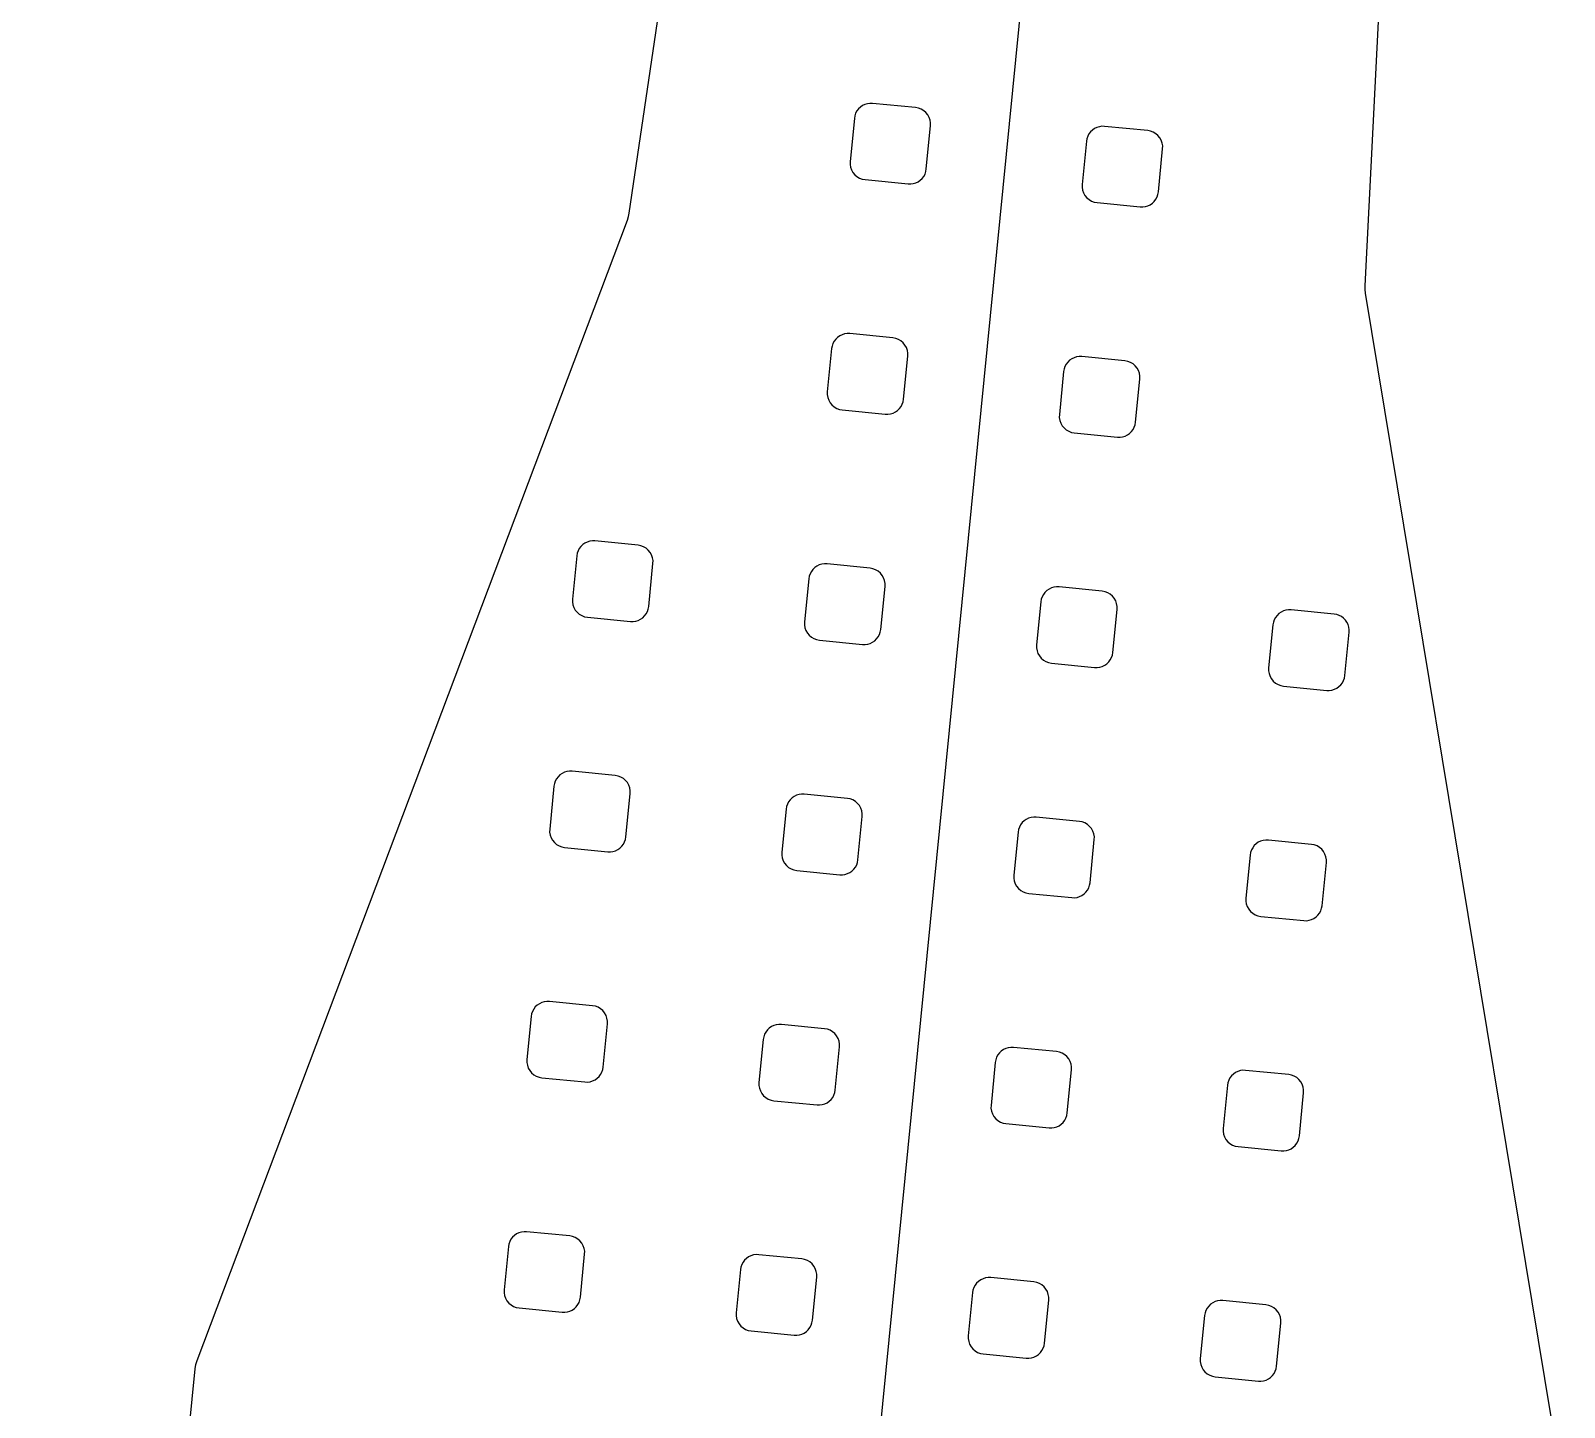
# Model space of a CAD drawing. Header units: millimetres. Extents: x -391 to 435, y -334 to 302.
# Drawn here: x 285.8 to 377.9, y 51.6 to 134.3 of the extents above; entities that cross this region are included whole.
import ezdxf

# ---------------------------------------------------------------- set-up
doc = ezdxf.new("R2010")
doc.units = ezdxf.units.MM
doc.layers.add('LED_STRIP', color=30, linetype='Continuous')
doc.layers.add('OUTLINE', color=7, linetype='Continuous')

msp = doc.modelspace()

# ---------------------------------------------------------------- linework, layer by layer
at = {"layer": 'LED_STRIP'}
msp.add_lwpolyline([(334.124, 23.13), (361.09, 295.702)], dxfattribs=at)
at = {"layer": 'OUTLINE'}
for points in [[(285.803, -45.803), (295.67, 53.935), (295.713, 54.194), (295.789, 54.445), (321.636, 122.893), (321.701, 123.098), (321.744, 123.307), (347.839, 299.813)], [(374.89, 297.137), (365.894, 118.94), (365.894, 118.725), (365.918, 118.513), (377.852, 46.326), (377.878, 46.065), (377.869, 45.803), (368.002, -53.935)]]:
    msp.add_lwpolyline(points, dxfattribs=at)
for points in [[(335.166, 125.75), (335.277, 125.615), (335.409, 125.502), (335.559, 125.413), (335.722, 125.352), (335.893, 125.319), (338.481, 125.063), (338.638, 125.06), (338.793, 125.082), (338.943, 125.127), (339.085, 125.196), (339.213, 125.285), (339.326, 125.394), (339.421, 125.519), (339.495, 125.657), (339.547, 125.806), (339.574, 125.96), (339.83, 128.547), (339.832, 128.722), (339.804, 128.894), (339.746, 129.058), (339.661, 129.21), (339.55, 129.345), (339.418, 129.458), (339.268, 129.547), (339.105, 129.609), (338.934, 129.641), (336.346, 129.897), (336.189, 129.9), (336.034, 129.879), (335.884, 129.833), (335.743, 129.765), (335.614, 129.675), (335.501, 129.566), (335.406, 129.441), (335.332, 129.303), (335.28, 129.155), (335.253, 129), (334.997, 126.413), (334.995, 126.239), (335.023, 126.067), (335.081, 125.902), (335.166, 125.75)], [(349.098, 124.372), (349.209, 124.237), (349.341, 124.124), (349.491, 124.035), (349.654, 123.973), (349.825, 123.941), (352.413, 123.685), (352.57, 123.682), (352.725, 123.703), (352.875, 123.749), (353.017, 123.817), (353.145, 123.907), (353.258, 124.016), (353.353, 124.141), (353.427, 124.279), (353.479, 124.427), (353.506, 124.582), (353.762, 127.169), (353.764, 127.343), (353.736, 127.515), (353.678, 127.68), (353.593, 127.832), (353.482, 127.967), (353.35, 128.08), (353.2, 128.169), (353.037, 128.23), (352.866, 128.263), (350.278, 128.519), (350.121, 128.522), (349.966, 128.5), (349.816, 128.455), (349.675, 128.386), (349.546, 128.297), (349.433, 128.188), (349.338, 128.063), (349.264, 127.925), (349.212, 127.776), (349.185, 127.622), (348.929, 125.035), (348.927, 124.86), (348.955, 124.688), (349.013, 124.524), (349.098, 124.372)], [(333.799, 111.929), (333.909, 111.794), (334.042, 111.68), (334.192, 111.592), (334.355, 111.53), (334.526, 111.498), (337.113, 111.242), (337.27, 111.239), (337.426, 111.26), (337.576, 111.306), (337.717, 111.374), (337.846, 111.464), (337.959, 111.573), (338.054, 111.698), (338.128, 111.836), (338.179, 111.984), (338.207, 112.139), (338.463, 114.726), (338.465, 114.9), (338.437, 115.072), (338.379, 115.237), (338.293, 115.389), (338.183, 115.524), (338.051, 115.637), (337.901, 115.726), (337.738, 115.787), (337.566, 115.82), (334.979, 116.076), (334.822, 116.079), (334.667, 116.057), (334.516, 116.012), (334.375, 115.943), (334.246, 115.854), (334.133, 115.745), (334.039, 115.62), (333.964, 115.482), (333.913, 115.333), (333.885, 115.179), (333.629, 112.592), (333.627, 112.417), (333.656, 112.245), (333.713, 112.081), (333.799, 111.929)], [(347.731, 110.551), (347.841, 110.416), (347.974, 110.302), (348.124, 110.213), (348.287, 110.152), (348.458, 110.12), (351.045, 109.864), (351.202, 109.86), (351.358, 109.882), (351.508, 109.927), (351.649, 109.996), (351.778, 110.085), (351.891, 110.194), (351.986, 110.319), (352.06, 110.458), (352.111, 110.606), (352.139, 110.76), (352.395, 113.348), (352.397, 113.522), (352.369, 113.694), (352.311, 113.858), (352.225, 114.01), (352.115, 114.145), (351.983, 114.259), (351.833, 114.348), (351.67, 114.409), (351.498, 114.441), (348.911, 114.697), (348.754, 114.7), (348.599, 114.679), (348.448, 114.633), (348.307, 114.565), (348.178, 114.475), (348.065, 114.367), (347.97, 114.242), (347.896, 114.103), (347.845, 113.955), (347.817, 113.801), (347.561, 111.213), (347.559, 111.039), (347.588, 110.867), (347.645, 110.702), (347.731, 110.551)], [(318.61, 99.351), (318.742, 99.237), (318.892, 99.149), (319.055, 99.087), (319.227, 99.055), (321.814, 98.799), (321.971, 98.796), (322.126, 98.817), (322.277, 98.863), (322.418, 98.931), (322.547, 99.021), (322.66, 99.129), (322.754, 99.254), (322.829, 99.393), (322.88, 99.541), (322.908, 99.696), (323.164, 102.283), (323.166, 102.457), (323.137, 102.629), (323.08, 102.794), (322.994, 102.946), (322.884, 103.08), (322.751, 103.194), (322.601, 103.283), (322.438, 103.344), (322.267, 103.377), (319.68, 103.632), (319.523, 103.636), (319.367, 103.614), (319.217, 103.569), (319.076, 103.5), (318.947, 103.411), (318.834, 103.302), (318.739, 103.177), (318.665, 103.038), (318.614, 102.89), (318.586, 102.736), (318.33, 100.148), (318.328, 99.974), (318.356, 99.802), (318.414, 99.638), (318.5, 99.486), (318.61, 99.351)], [(332.432, 98.107), (332.542, 97.973), (332.674, 97.859), (332.824, 97.77), (332.987, 97.709), (333.159, 97.677), (335.746, 97.421), (335.903, 97.417), (336.058, 97.439), (336.209, 97.484), (336.35, 97.553), (336.479, 97.642), (336.592, 97.751), (336.686, 97.876), (336.761, 98.015), (336.812, 98.163), (336.84, 98.317), (337.096, 100.905), (337.098, 101.079), (337.069, 101.251), (337.012, 101.415), (336.926, 101.567), (336.816, 101.702), (336.683, 101.816), (336.533, 101.905), (336.37, 101.966), (336.199, 101.998), (333.612, 102.254), (333.455, 102.257), (333.299, 102.236), (333.149, 102.19), (333.008, 102.122), (332.879, 102.032), (332.766, 101.924), (332.671, 101.799), (332.597, 101.66), (332.546, 101.512), (332.518, 101.357), (332.262, 98.77), (332.26, 98.596), (332.288, 98.424), (332.346, 98.259), (332.432, 98.107)], [(346.364, 96.729), (346.474, 96.594), (346.606, 96.481), (346.756, 96.392), (346.919, 96.33), (347.091, 96.298), (349.678, 96.042), (349.835, 96.039), (349.99, 96.061), (350.141, 96.106), (350.282, 96.174), (350.411, 96.264), (350.524, 96.373), (350.618, 96.498), (350.692, 96.636), (350.744, 96.784), (350.772, 96.939), (351.028, 99.526), (351.03, 99.701), (351.001, 99.873), (350.944, 100.037), (350.858, 100.189), (350.748, 100.324), (350.615, 100.437), (350.465, 100.526), (350.302, 100.588), (350.131, 100.62), (347.544, 100.876), (347.387, 100.879), (347.231, 100.858), (347.081, 100.812), (346.94, 100.744), (346.811, 100.654), (346.698, 100.545), (346.603, 100.42), (346.529, 100.282), (346.478, 100.134), (346.45, 99.979), (346.194, 97.392), (346.192, 97.217), (346.22, 97.045), (346.278, 96.881), (346.364, 96.729)], [(360.295, 95.351), (360.406, 95.216), (360.538, 95.102), (360.688, 95.014), (360.851, 94.952), (361.023, 94.92), (363.61, 94.664), (363.767, 94.661), (363.922, 94.682), (364.073, 94.728), (364.214, 94.796), (364.343, 94.886), (364.456, 94.994), (364.55, 95.12), (364.624, 95.258), (364.676, 95.406), (364.704, 95.561), (364.96, 98.148), (364.963, 98.305), (364.941, 98.46), (364.896, 98.61), (364.827, 98.752), (364.738, 98.88), (364.629, 98.994), (364.504, 99.088), (364.366, 99.162), (364.217, 99.214), (364.063, 99.242), (361.476, 99.498), (361.319, 99.501), (361.163, 99.479), (361.013, 99.434), (360.872, 99.365), (360.743, 99.276), (360.63, 99.167), (360.535, 99.042), (360.461, 98.904), (360.41, 98.755), (360.382, 98.601), (360.126, 96.013), (360.124, 95.839), (360.152, 95.667), (360.21, 95.503), (360.295, 95.351)], [(317.132, 85.664), (317.243, 85.53), (317.375, 85.416), (317.525, 85.327), (317.688, 85.266), (317.859, 85.233), (320.447, 84.977), (320.604, 84.974), (320.759, 84.996), (320.909, 85.041), (321.05, 85.11), (321.179, 85.199), (321.292, 85.308), (321.387, 85.433), (321.461, 85.571), (321.513, 85.72), (321.54, 85.874), (321.796, 88.462), (321.798, 88.636), (321.77, 88.808), (321.712, 88.972), (321.627, 89.124), (321.516, 89.259), (321.384, 89.373), (321.234, 89.461), (321.071, 89.523), (320.9, 89.555), (318.312, 89.811), (318.155, 89.814), (318, 89.793), (317.85, 89.747), (317.708, 89.679), (317.58, 89.589), (317.467, 89.481), (317.372, 89.355), (317.298, 89.217), (317.246, 89.069), (317.219, 88.914), (316.963, 86.327), (316.961, 86.153), (316.989, 85.981), (317.047, 85.816), (317.132, 85.664)], [(331.064, 84.286), (331.175, 84.151), (331.307, 84.038), (331.457, 83.949), (331.62, 83.887), (331.791, 83.855), (334.379, 83.599), (334.536, 83.596), (334.691, 83.617), (334.841, 83.663), (334.982, 83.731), (335.111, 83.821), (335.224, 83.93), (335.319, 84.055), (335.393, 84.193), (335.445, 84.341), (335.472, 84.496), (335.728, 87.083), (335.73, 87.257), (335.702, 87.429), (335.644, 87.594), (335.559, 87.746), (335.448, 87.881), (335.316, 87.994), (335.166, 88.083), (335.003, 88.145), (334.832, 88.177), (332.244, 88.433), (332.087, 88.436), (331.932, 88.414), (331.782, 88.369), (331.64, 88.301), (331.512, 88.211), (331.399, 88.102), (331.304, 87.977), (331.23, 87.839), (331.178, 87.691), (331.151, 87.536), (330.895, 84.949), (330.893, 84.774), (330.921, 84.602), (330.979, 84.438), (331.064, 84.286)], [(345.107, 82.773), (345.239, 82.659), (345.389, 82.57), (345.552, 82.509), (345.723, 82.477), (348.311, 82.221), (348.468, 82.218), (348.623, 82.239), (348.773, 82.285), (348.914, 82.353), (349.043, 82.443), (349.156, 82.551), (349.251, 82.676), (349.325, 82.815), (349.377, 82.963), (349.404, 83.117), (349.66, 85.705), (349.662, 85.879), (349.634, 86.051), (349.576, 86.216), (349.491, 86.368), (349.38, 86.502), (349.248, 86.616), (349.098, 86.705), (348.935, 86.766), (348.764, 86.798), (346.176, 87.054), (346.019, 87.058), (345.864, 87.036), (345.714, 86.991), (345.572, 86.922), (345.444, 86.833), (345.33, 86.724), (345.236, 86.599), (345.162, 86.46), (345.11, 86.312), (345.083, 86.158), (344.827, 83.57), (344.825, 83.396), (344.853, 83.224), (344.911, 83.06), (344.996, 82.908), (345.107, 82.773)], [(358.928, 81.529), (359.039, 81.395), (359.171, 81.281), (359.321, 81.192), (359.484, 81.131), (359.655, 81.098), (362.243, 80.842), (362.4, 80.839), (362.555, 80.861), (362.705, 80.906), (362.846, 80.975), (362.975, 81.064), (363.088, 81.173), (363.183, 81.298), (363.257, 81.436), (363.309, 81.585), (363.336, 81.739), (363.592, 84.327), (363.594, 84.501), (363.566, 84.673), (363.508, 84.837), (363.423, 84.989), (363.312, 85.124), (363.18, 85.238), (363.03, 85.326), (362.867, 85.388), (362.696, 85.42), (360.108, 85.676), (359.951, 85.679), (359.796, 85.658), (359.646, 85.612), (359.504, 85.544), (359.376, 85.454), (359.262, 85.346), (359.168, 85.22), (359.094, 85.082), (359.042, 84.934), (359.015, 84.779), (358.759, 82.192), (358.757, 82.018), (358.785, 81.846), (358.843, 81.681), (358.928, 81.529)], [(315.765, 71.843), (315.875, 71.708), (316.008, 71.595), (316.158, 71.506), (316.321, 71.444), (316.492, 71.412), (319.079, 71.156), (319.236, 71.153), (319.392, 71.174), (319.542, 71.22), (319.683, 71.288), (319.812, 71.378), (319.925, 71.487), (320.02, 71.612), (320.094, 71.75), (320.145, 71.898), (320.173, 72.053), (320.429, 74.64), (320.431, 74.814), (320.403, 74.986), (320.345, 75.151), (320.259, 75.303), (320.149, 75.438), (320.017, 75.551), (319.867, 75.64), (319.703, 75.701), (319.532, 75.734), (316.945, 75.99), (316.788, 75.993), (316.632, 75.971), (316.482, 75.926), (316.341, 75.857), (316.212, 75.768), (316.099, 75.659), (316.004, 75.534), (315.93, 75.396), (315.879, 75.247), (315.851, 75.093), (315.595, 72.506), (315.593, 72.331), (315.622, 72.159), (315.679, 71.995), (315.765, 71.843)], [(329.697, 70.465), (329.807, 70.33), (329.94, 70.216), (330.089, 70.127), (330.253, 70.066), (330.424, 70.034), (333.011, 69.778), (333.168, 69.775), (333.324, 69.796), (333.474, 69.841), (333.615, 69.91), (333.744, 70), (333.857, 70.108), (333.952, 70.233), (334.026, 70.372), (334.077, 70.52), (334.105, 70.674), (334.361, 73.262), (334.363, 73.436), (334.335, 73.608), (334.277, 73.773), (334.191, 73.924), (334.081, 74.059), (333.949, 74.173), (333.799, 74.262), (333.635, 74.323), (333.464, 74.355), (330.877, 74.611), (330.72, 74.614), (330.564, 74.593), (330.414, 74.548), (330.273, 74.479), (330.144, 74.389), (330.031, 74.281), (329.936, 74.156), (329.862, 74.017), (329.811, 73.869), (329.783, 73.715), (329.527, 71.127), (329.525, 70.953), (329.554, 70.781), (329.611, 70.617), (329.697, 70.465)], [(343.629, 69.086), (343.739, 68.951), (343.872, 68.838), (344.021, 68.749), (344.185, 68.688), (344.356, 68.655), (346.943, 68.399), (347.1, 68.396), (347.256, 68.418), (347.406, 68.463), (347.547, 68.532), (347.676, 68.621), (347.789, 68.73), (347.884, 68.855), (347.958, 68.993), (348.009, 69.142), (348.037, 69.296), (348.293, 71.883), (348.295, 72.058), (348.266, 72.23), (348.209, 72.394), (348.123, 72.546), (348.013, 72.681), (347.881, 72.794), (347.731, 72.883), (347.567, 72.945), (347.396, 72.977), (344.809, 73.233), (344.652, 73.236), (344.496, 73.215), (344.346, 73.169), (344.205, 73.101), (344.076, 73.011), (343.963, 72.902), (343.868, 72.777), (343.794, 72.639), (343.743, 72.491), (343.715, 72.336), (343.459, 69.749), (343.457, 69.575), (343.486, 69.403), (343.543, 69.238), (343.629, 69.086)], [(357.561, 67.708), (357.671, 67.573), (357.804, 67.46), (357.953, 67.371), (358.117, 67.309), (358.288, 67.277), (360.875, 67.021), (361.032, 67.018), (361.188, 67.039), (361.338, 67.085), (361.479, 67.153), (361.608, 67.243), (361.721, 67.352), (361.816, 67.477), (361.89, 67.615), (361.941, 67.763), (361.969, 67.918), (362.225, 70.505), (362.227, 70.679), (362.198, 70.851), (362.141, 71.016), (362.055, 71.168), (361.945, 71.303), (361.813, 71.416), (361.663, 71.505), (361.499, 71.567), (361.328, 71.599), (358.741, 71.855), (358.584, 71.858), (358.428, 71.836), (358.278, 71.791), (358.137, 71.723), (358.008, 71.633), (357.895, 71.524), (357.8, 71.399), (357.726, 71.261), (357.675, 71.112), (357.647, 70.958), (357.391, 68.371), (357.389, 68.196), (357.418, 68.024), (357.475, 67.86), (357.561, 67.708)], [(314.397, 58.021), (314.508, 57.887), (314.64, 57.773), (314.79, 57.684), (314.953, 57.623), (315.125, 57.591), (317.712, 57.335), (317.869, 57.331), (318.024, 57.353), (318.174, 57.398), (318.316, 57.467), (318.444, 57.556), (318.558, 57.665), (318.652, 57.79), (318.726, 57.929), (318.778, 58.077), (318.806, 58.231), (319.061, 60.819), (319.063, 60.993), (319.035, 61.165), (318.977, 61.329), (318.892, 61.481), (318.781, 61.616), (318.649, 61.73), (318.499, 61.819), (318.336, 61.88), (318.165, 61.912), (315.577, 62.168), (315.421, 62.171), (315.265, 62.15), (315.115, 62.104), (314.974, 62.036), (314.845, 61.946), (314.732, 61.838), (314.637, 61.713), (314.563, 61.574), (314.511, 61.426), (314.484, 61.272), (314.228, 58.684), (314.226, 58.51), (314.254, 58.338), (314.312, 58.173), (314.397, 58.021)], [(328.329, 56.643), (328.44, 56.508), (328.572, 56.395), (328.722, 56.306), (328.885, 56.244), (329.057, 56.212), (331.644, 55.956), (331.801, 55.953), (331.956, 55.975), (332.106, 56.02), (332.248, 56.088), (332.376, 56.178), (332.49, 56.287), (332.584, 56.412), (332.658, 56.55), (332.71, 56.699), (332.738, 56.853), (332.993, 59.44), (332.995, 59.615), (332.967, 59.787), (332.909, 59.951), (332.824, 60.103), (332.713, 60.238), (332.581, 60.351), (332.431, 60.44), (332.268, 60.502), (332.097, 60.534), (329.509, 60.79), (329.353, 60.793), (329.197, 60.772), (329.047, 60.726), (328.906, 60.658), (328.777, 60.568), (328.664, 60.459), (328.569, 60.334), (328.495, 60.196), (328.443, 60.048), (328.416, 59.893), (328.16, 57.306), (328.158, 57.132), (328.186, 56.96), (328.244, 56.795), (328.329, 56.643)], [(342.261, 55.265), (342.372, 55.13), (342.504, 55.017), (342.654, 54.928), (342.817, 54.866), (342.989, 54.834), (345.576, 54.578), (345.733, 54.575), (345.888, 54.596), (346.038, 54.642), (346.18, 54.71), (346.308, 54.8), (346.422, 54.909), (346.516, 55.034), (346.59, 55.172), (346.642, 55.32), (346.669, 55.475), (346.925, 58.062), (346.927, 58.236), (346.899, 58.408), (346.841, 58.573), (346.756, 58.725), (346.645, 58.86), (346.513, 58.973), (346.363, 59.062), (346.2, 59.123), (346.029, 59.156), (343.441, 59.412), (343.285, 59.415), (343.129, 59.393), (342.979, 59.348), (342.838, 59.279), (342.709, 59.19), (342.596, 59.081), (342.501, 58.956), (342.427, 58.818), (342.375, 58.669), (342.348, 58.515), (342.092, 55.928), (342.09, 55.753), (342.118, 55.581), (342.176, 55.417), (342.261, 55.265)], [(356.193, 53.887), (356.304, 53.752), (356.436, 53.638), (356.586, 53.549), (356.749, 53.488), (356.921, 53.456), (359.508, 53.2), (359.665, 53.197), (359.82, 53.218), (359.97, 53.263), (360.112, 53.332), (360.24, 53.422), (360.354, 53.53), (360.448, 53.655), (360.522, 53.794), (360.574, 53.942), (360.601, 54.096), (360.857, 56.684), (360.859, 56.858), (360.831, 57.03), (360.773, 57.194), (360.688, 57.346), (360.577, 57.481), (360.445, 57.595), (360.295, 57.684), (360.132, 57.745), (359.961, 57.777), (357.373, 58.033), (357.217, 58.036), (357.061, 58.015), (356.911, 57.97), (356.77, 57.901), (356.641, 57.811), (356.528, 57.703), (356.433, 57.578), (356.359, 57.439), (356.307, 57.291), (356.28, 57.137), (356.024, 54.549), (356.022, 54.375), (356.05, 54.203), (356.108, 54.038), (356.193, 53.887)]]:
    msp.add_lwpolyline(points, close=True, dxfattribs=at)

doc.saveas('drawing.dxf')
